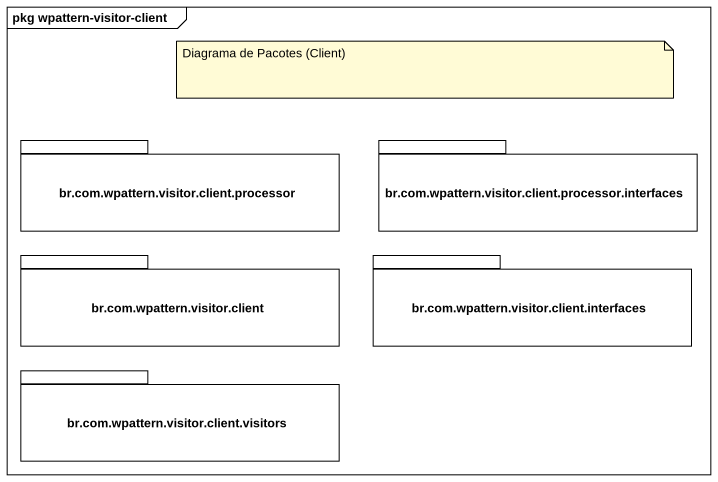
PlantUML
@startuml
mainframe pkg wpattern-visitor-client
package "br.com.wpattern.visitor.client.processor" as br_com_wpattern_visitor {
}
package "br.com.wpattern.visitor.client.processor.interfaces" as br_com_wpattern_visitor_2 {
}
package "br.com.wpattern.visitor.client" as br_com_wpattern_visitor_3 {
}
package "br.com.wpattern.visitor.client.interfaces" as br_com_wpattern_visitor_4 {
}
package "br.com.wpattern.visitor.client.visitors" as br_com_wpattern_visitor_5 {
}
note as N1
  Diagrama de Pacotes (Client)
end note
@enduml
